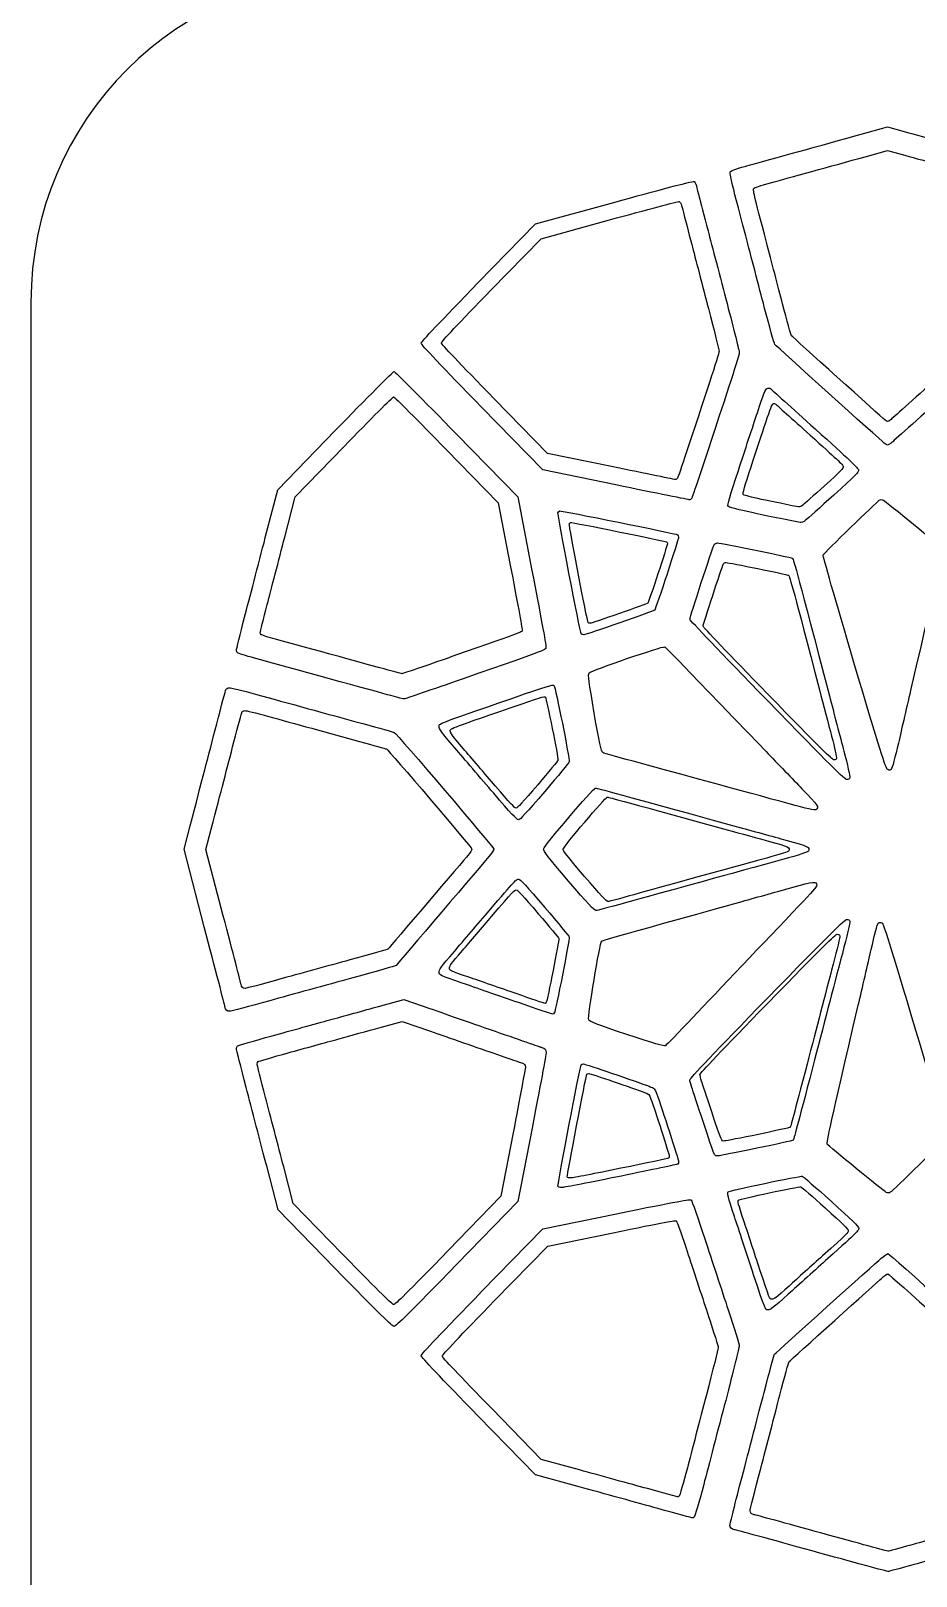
# Model space of a CAD drawing. Extents: x 0 to 3056, y 2 to 1701.
# Drawn here: x 0.1 to 260.9, y 378.7 to 834.1 of the extents above; entities that cross this region are included whole.
import ezdxf

# ---------------------------------------------------------------- set-up
doc = ezdxf.new("R2010")
doc.units = 0
doc.layers.add('K0102_Printing_Least_6', color=7, linetype='CONTINUOUS')

msp = doc.modelspace()

# ---------------------------------------------------------------- linework, layer by layer
at = {"layer": 'K0102_Printing_Least_6', "color": 4}
for points in [[(244.781894, 803.67308), (252.550894, 805.82108), (256.738894, 804.66108)], [(135.753797, 757.770381), (150.464796, 772.878381), (170.588796, 778.417381)], [(171.141796, 705.703382), (152.360796, 709.543382), (136.701797, 725.609382)], [(69.187898, 684.755083), (72.839898, 698.872083), (89.773898, 716.306082)], [(125.535897, 715.243082), (143.554896, 696.747083), (147.761896, 675.048083)], [(253.550894, 712.634082), (253.550894, 712.638082)], [(45.230899, 592.888085), (47.054899, 599.856085)], [(51.195899, 570.071086), (45.230899, 592.888085)], [(102.578897, 546.571186), (109.999897, 548.618186), (115.363897, 546.763186)], [(147.773896, 510.692187), (143.609896, 489.091188), (125.706897, 470.669188)], [(89.691898, 469.435188), (72.956898, 486.626188), (69.691898, 499.153188)], [(133.027797, 462.606088), (150.964796, 481.013088), (172.628796, 485.450088)], [(161.687796, 404.95009), (148.765796, 408.50109), (131.925797, 425.782089)]]:
    msp.add_lwpolyline(points, dxfattribs=at)
at = {"layer": 'K0102_Printing_Least_6', "color": 1}
for points in [[(245.935594, 797.04018), (252.553594, 798.86918), (256.120594, 797.88118)], [(131.941597, 759.942181), (148.792596, 777.247181), (171.843596, 783.59118)], [(0.1246, 754.146181), (0.1246, 98.552198)], [(172.476596, 700.302182), (150.964596, 704.700182), (133.027597, 723.103182)], [(253.404594, 719.500182), (253.404594, 719.503182)], [(74.910598, 684.866183), (77.998598, 696.805183), (92.319598, 711.548182)], [(122.562597, 710.649182), (137.800597, 695.007183), (141.358596, 676.657183)], [(56.807599, 573.290186), (51.685599, 592.881185), (53.251599, 598.863185)], [(103.076597, 540.390186), (109.503597, 542.162186), (114.148597, 540.556186)], [(142.216596, 509.318187), (138.610597, 490.611188), (123.105597, 474.657188)], [(91.916598, 473.588188), (77.423598, 488.476188), (74.596598, 499.325188)], [(136.859597, 459.967189), (152.421596, 475.936188), (171.215596, 479.785188)], [(161.724596, 409.94619), (150.513596, 413.02719), (135.903597, 428.019189)]]:
    msp.add_lwpolyline(points, dxfattribs=at)
for points in [[(213.117595, 787.67118)], [(131.941597, 759.942181)], [(212.315595, 705.625182)], [(158.725596, 688.808183)], [(69.756598, 665.062183)], [(198.168595, 658.657184)], [(141.652596, 634.699184)], [(143.139596, 580.903185)], [(179.621596, 580.016185)], [(217.115595, 547.427186)], [(188.225595, 502.452187)], [(208.597595, 489.501188)], [(107.007597, 458.703189)], [(252.683594, 385.98719)]]:
    msp.add_lwpolyline(points, close=True, dxfattribs=at)
at = {"layer": 'K0102_Printing_Least_6', "color": 4}
for points in [[(199.743795, 752.348381)], [(125.535897, 715.243082)], [(208.570895, 704.595082)], [(224.476894, 678.692083)], [(183.898895, 663.407083)], [(179.708696, 618.245685)], [(136.472797, 609.419085)], [(177.769796, 577.782086)], [(154.343896, 544.642186)], [(195.106695, 543.282286)], [(60.656898, 534.181187)], [(234.728594, 505.986687)], [(202.566795, 502.532087)], [(190.964795, 500.821087)], [(244.023894, 481.192088)], [(115.089797, 443.634089)], [(206.085895, 393.62609)]]:
    msp.add_lwpolyline(points, close=True, dxfattribs=at)
at = {"layer": 'K0102_Printing_Least_6', "color": 1}
for points in [[(97.097598, 851.122179), (43.374599, 851.122179), (0.1246, 807.87218), (0.1246, 754.146181)], [(256.120594, 797.88118), (260.218593, 796.75018), (268.802593, 794.38818), (282.050593, 790.74418)], [(218.028595, 789.35118), (223.278594, 790.79118), (236.011594, 794.29818), (245.935594, 797.04018)], [(171.843596, 783.59118), (184.523595, 787.08318), (195.121595, 789.86418), (195.398595, 789.77418)], [(195.398595, 789.77418), (195.703595, 789.67318), (196.019595, 789.14218), (196.195595, 788.42718)], [(196.195595, 788.42718), (196.359595, 787.77418), (196.742595, 786.29018), (197.046595, 785.12618)], [(213.117595, 787.67118), (213.281595, 787.94018), (214.941595, 788.50518), (218.028595, 789.35118)], [(197.046595, 785.12618), (197.351595, 783.96218), (198.511595, 779.513181), (199.624595, 775.243181)], [(216.941595, 771.504181), (212.984595, 786.62918), (212.845595, 787.22418), (213.117595, 787.67118)], [(199.624595, 775.243181), (200.738595, 770.974181), (203.265595, 761.294181), (205.238595, 753.731181)], [(221.608594, 753.635181), (220.321594, 758.569181), (218.222595, 766.610181), (216.941595, 771.504181)], [(115.089597, 742.067181), (115.089597, 742.442181), (120.855597, 748.560181), (131.941597, 759.942181)], [(205.238595, 753.731181), (207.214595, 746.169181), (208.832595, 739.665182), (208.832595, 739.282182)], [(224.246594, 744.289181), (224.083594, 744.495181), (222.896594, 748.698181), (221.608594, 753.635181)], [(251.701594, 719.497182), (250.643594, 720.338182), (224.586594, 743.874181), (224.246594, 744.289181)], [(133.027597, 723.103182), (121.210597, 735.224182), (115.089597, 741.696181), (115.089597, 742.067181)], [(208.832595, 739.282182), (208.832595, 738.899182), (207.421595, 734.286182), (205.695595, 729.032182)], [(205.695595, 729.032182), (197.671595, 704.599182), (194.992595, 696.587183), (194.742595, 696.259183)], [(267.308593, 731.946182), (260.052593, 725.399182), (253.797594, 719.799182), (253.404594, 719.500182)], [(92.319598, 711.548182), (100.197597, 719.658182), (106.795597, 726.291182), (106.983597, 726.291182)], [(106.983597, 726.291182), (107.171597, 726.291182), (114.184597, 719.251182), (122.562597, 710.649182)], [(218.820595, 724.182182), (219.153595, 724.334182), (219.372595, 724.301182), (219.645595, 724.062182)], [(216.620595, 718.673182), (218.016595, 722.915182), (218.454595, 724.013182), (218.820595, 724.182182)], [(219.645595, 724.062182), (219.846595, 723.881182), (224.386594, 719.801182), (229.726594, 714.992182)], [(212.315595, 705.625182), (213.725595, 709.886182), (215.660595, 715.757182), (216.620595, 718.673182)], [(253.404594, 719.503182), (252.526594, 718.837182), (252.530594, 718.837182), (251.701594, 719.497182)], [(229.726594, 714.992182), (237.298594, 708.178182), (239.453594, 706.126182), (239.500594, 705.688182)], [(209.954595, 697.491183), (209.804595, 697.776183), (210.404595, 699.843183), (212.315595, 705.625182)], [(239.500594, 705.688182), (239.555594, 705.196182), (238.855594, 704.488182), (233.917594, 700.033182)], [(194.230595, 695.907183), (194.097595, 695.907183), (184.308595, 697.884183), (172.476596, 700.302182)], [(226.303594, 693.810183), (215.901595, 695.850183), (210.131595, 697.153183), (209.954595, 697.491183)], [(233.917594, 700.033182), (230.812594, 697.233183), (227.935594, 694.665183), (227.524594, 694.329183)], [(194.742595, 696.259183), (194.593595, 696.064183), (194.363595, 695.907183), (194.230595, 695.907183)], [(227.524594, 694.329183), (227.046594, 693.936183), (226.608594, 693.750183), (226.303594, 693.810183)], [(164.283596, 659.728184), (164.038596, 660.132183), (158.614596, 688.513183), (158.725596, 688.808183)], [(158.725596, 688.808183), (158.785596, 688.967183), (158.973596, 689.155183), (159.144596, 689.221183)], [(159.144596, 689.221183), (159.462596, 689.345183), (186.972595, 683.794183), (187.411595, 683.517183)], [(69.756598, 665.062183), (70.893598, 669.386183), (73.208598, 678.299183), (74.910598, 684.866183)], [(187.411595, 683.517183), (187.542595, 683.432183), (187.649595, 683.174183), (187.649595, 682.939183)], [(187.649595, 682.939183), (187.649595, 682.411183), (182.164595, 665.721183), (181.901595, 665.451183)], [(141.358596, 676.657183), (143.318596, 666.565183), (144.883596, 657.999184), (144.840596, 657.619184)], [(198.168595, 658.657184), (198.168595, 659.126184), (203.725595, 676.166183), (204.132595, 676.949183)], [(204.132595, 676.949183), (204.285595, 677.245183), (204.611595, 677.421183), (205.003595, 677.421183)], [(205.003595, 677.421183), (205.781595, 677.425183), (222.936594, 673.908183), (223.376594, 673.660183)], [(223.376594, 673.660183), (223.673594, 673.491183), (224.810594, 669.264183), (232.478594, 639.853184)], [(67.695598, 656.794184), (67.695598, 657.015184), (68.623598, 660.735183), (69.756598, 665.062183)], [(181.901595, 665.451183), (181.796595, 665.343183), (178.040596, 663.967183), (173.552596, 662.394183)], [(173.552596, 662.394183), (169.066596, 660.818183), (165.176596, 659.525184), (164.905596, 659.515184)], [(67.986598, 656.146184), (67.828598, 656.281184), (67.695598, 656.572184), (67.695598, 656.794184)], [(72.231598, 654.822184), (70.058598, 655.416184), (68.148598, 656.011184), (67.986598, 656.146184)], [(144.840596, 657.619184), (144.751596, 656.813184), (146.548596, 657.503184), (124.190597, 649.684184)], [(164.905596, 659.515184), (164.635596, 659.509184), (164.356596, 659.604184), (164.283596, 659.728184)], [(217.148595, 638.732184), (205.742595, 650.447184), (198.168595, 658.396184), (198.168595, 658.657184)], [(106.171597, 645.483184), (103.174597, 646.325184), (79.825598, 652.750184), (72.231598, 654.822184)], [(124.190597, 649.684184), (116.325597, 646.936184), (109.735597, 644.674184), (109.539597, 644.660184)], [(109.539597, 644.660184), (109.349597, 644.643184), (107.832597, 645.017184), (106.171597, 645.483184)], [(141.652596, 634.699184), (150.250596, 637.687184), (151.403596, 638.033184), (151.694596, 637.723184)], [(151.694596, 637.723184), (152.030596, 637.371184), (155.568596, 619.788185), (155.432596, 619.162185)], [(236.743594, 619.241185), (236.235594, 619.241185), (232.859594, 622.597184), (217.148595, 638.732184)], [(232.478594, 639.853184), (233.556594, 635.708184), (235.160594, 629.578184), (236.040594, 626.231184)], [(59.953599, 624.605184), (61.140598, 629.206184), (62.200598, 633.134184), (62.307598, 633.332184)], [(62.307598, 633.332184), (62.414598, 633.532184), (62.766598, 633.731184), (63.095598, 633.771184)], [(63.095598, 633.771184), (63.424598, 633.811184), (66.442598, 633.083184), (69.800598, 632.154184)], [(123.692597, 627.772184), (123.763597, 628.535184), (122.442597, 628.027184), (141.652596, 634.699184)], [(69.800598, 632.154184), (77.809598, 629.938184), (87.572598, 627.254184), (96.912598, 624.698184)], [(53.251599, 598.863185), (56.293599, 610.478185), (57.816599, 616.330185), (59.953599, 624.605184)], [(96.912598, 624.698184), (101.068597, 623.562184), (104.647597, 622.559184), (104.864597, 622.469184)], [(127.559597, 622.531184), (124.206597, 626.434184), (123.644597, 627.196184), (123.692597, 627.772184)], [(236.040594, 626.231184), (236.923594, 622.865184), (237.575594, 619.945185), (237.496594, 619.694185)], [(104.864597, 622.469184), (105.444597, 622.226184), (130.076597, 593.336185), (130.076597, 592.897185)], [(137.006597, 611.494185), (133.969597, 615.052185), (129.718597, 620.018184), (127.559597, 622.531184)], [(237.496594, 619.694185), (237.405594, 619.397185), (237.148594, 619.241185), (236.743594, 619.241185)], [(155.432596, 619.162185), (155.394596, 618.984185), (152.706596, 615.730185), (149.462596, 611.934185)], [(143.049596, 605.032185), (142.654596, 605.032185), (141.200596, 606.586185), (137.006597, 611.494185)], [(149.462596, 611.934185), (144.974596, 606.681185), (143.439596, 605.032185), (143.049596, 605.032185)], [(156.946596, 592.958185), (157.039596, 593.690185), (169.418596, 608.249185), (169.948596, 608.249185)], [(169.948596, 608.249185), (170.390596, 608.249185), (170.899596, 608.109185), (205.265595, 598.642185)], [(205.265595, 598.642185), (209.128595, 597.577185), (214.748595, 596.036185), (217.750595, 595.217185)], [(130.076597, 592.897185), (130.076597, 592.693185), (129.518597, 591.861185), (128.838597, 591.049185)], [(163.239596, 584.914185), (158.088596, 590.948185), (156.887596, 592.478185), (156.946596, 592.958185)], [(223.446594, 592.442185), (223.294594, 592.159185), (221.334594, 591.517185), (216.938595, 590.312185)], [(217.750595, 595.217185), (223.401594, 593.676185), (223.970594, 593.400185), (223.446594, 592.442185)], [(128.838597, 591.049185), (127.862597, 589.892185), (105.894597, 564.134186), (105.317597, 563.474186)], [(216.938595, 590.312185), (204.668595, 586.944185), (188.513595, 582.486185), (179.621596, 580.016185)], [(170.107596, 577.484186), (169.735596, 577.467186), (168.000596, 579.340186), (163.239596, 584.914185)], [(135.862597, 573.096186), (142.355596, 580.710185), (142.536596, 580.903185), (143.139596, 580.903185)], [(143.139596, 580.903185), (143.529596, 580.903185), (145.126596, 579.182186), (149.625596, 573.909186)], [(179.621596, 580.016185), (174.663596, 578.635186), (170.380596, 577.497186), (170.107596, 577.484186)], [(149.625596, 573.909186), (152.907596, 570.063186), (155.626596, 566.767186), (155.665596, 566.586186)], [(62.045598, 553.093186), (61.981598, 553.425186), (59.624599, 562.515186), (56.807599, 573.290186)], [(127.258597, 563.029186), (129.390597, 565.515186), (133.262597, 570.043186), (135.862597, 573.096186)], [(155.665596, 566.586186), (155.770596, 566.084186), (152.241596, 548.118186), (151.969596, 547.781186)], [(217.115595, 547.427186), (233.592594, 564.351186), (237.108594, 567.847186), (237.641594, 567.847186)], [(238.430594, 567.387186), (238.508594, 567.134186), (237.644594, 563.385186), (236.511594, 559.060186)], [(237.641594, 567.847186), (238.061594, 567.847186), (238.337594, 567.687186), (238.430594, 567.387186)], [(94.082598, 560.267186), (87.977598, 558.593186), (78.684598, 556.031186), (73.428598, 554.569186)], [(105.317597, 563.474186), (105.240597, 563.386186), (100.182597, 561.941186), (94.082598, 560.267186)], [(123.448597, 557.818186), (123.388597, 558.415186), (123.913597, 559.130186), (127.258597, 563.029186)], [(129.170597, 555.175186), (123.601597, 557.100186), (123.516597, 557.139186), (123.448597, 557.818186)], [(236.511594, 559.060186), (234.053594, 549.670186), (231.656594, 540.490186), (228.822594, 529.599187)], [(63.250598, 551.899186), (62.548598, 551.879186), (62.213598, 552.211186), (62.045598, 553.093186)], [(73.428598, 554.569186), (68.169598, 553.110186), (63.588598, 551.906186), (63.250598, 551.899186)], [(143.070596, 550.351186), (138.535597, 551.929186), (132.281597, 554.100186), (129.170597, 555.175186)], [(151.523596, 547.485186), (151.409596, 547.485186), (147.605596, 548.774186), (143.070596, 550.351186)], [(151.969596, 547.781186), (151.838596, 547.616186), (151.639596, 547.485186), (151.523596, 547.485186)], [(197.230595, 526.506187), (197.230595, 526.840187), (203.810595, 533.760187), (217.115595, 547.427186)], [(90.579598, 536.946187), (93.918598, 537.866187), (99.541598, 539.415187), (103.076597, 540.390186)], [(114.148597, 540.556186), (116.702597, 539.669187), (124.523597, 536.943187), (131.529597, 534.497187)], [(67.068598, 530.292187), (67.234598, 530.430187), (71.222598, 531.608187), (75.939598, 532.911187)], [(75.939598, 532.911187), (80.651598, 534.210187), (87.240598, 536.026187), (90.579598, 536.946187)], [(131.529597, 534.497187), (138.535597, 532.051187), (144.479596, 529.991187), (144.743596, 529.917187)], [(66.771598, 529.660187), (66.771598, 529.869187), (66.906598, 530.153187), (67.068598, 530.292187)], [(69.268598, 519.727187), (67.894598, 524.981187), (66.771598, 529.450187), (66.771598, 529.660187)], [(145.818596, 528.665187), (145.818596, 528.309187), (144.198596, 519.605187), (142.216596, 509.318187)], [(144.743596, 529.917187), (145.508596, 529.703187), (145.812596, 529.351187), (145.818596, 528.665187)], [(228.822594, 529.599187), (224.865594, 514.413187), (223.974594, 511.083187), (223.824594, 510.930187)], [(158.153596, 496.326188), (158.027596, 496.660188), (163.648596, 526.108187), (163.925596, 526.564187)], [(163.925596, 526.564187), (164.002596, 526.696187), (164.269596, 526.802187), (164.513596, 526.802187)], [(164.513596, 526.802187), (164.936596, 526.802187), (177.866596, 522.404187), (180.889595, 521.234187)], [(197.739595, 524.532187), (197.459595, 525.341187), (197.230595, 526.229187), (197.230595, 526.506187)], [(200.644595, 515.781187), (199.327595, 519.783187), (198.020595, 523.723187), (197.739595, 524.532187)], [(74.596598, 499.325188), (73.036598, 505.289187), (70.641598, 514.471187), (69.268598, 519.727187)], [(180.889595, 521.234187), (182.241595, 520.708187), (182.291595, 520.659187), (182.803595, 519.271187)], [(182.803595, 519.271187), (183.943595, 516.165187), (188.225595, 502.885187), (188.225595, 502.452187)], [(204.489595, 506.921187), (203.513595, 506.891187), (203.759595, 506.328187), (200.644595, 515.781187)], [(223.824594, 510.930187), (223.742594, 510.845187), (219.536595, 509.912187), (214.476595, 508.857187)], [(214.476595, 508.857187), (209.420595, 507.806187), (204.923595, 506.935187), (204.489595, 506.921187)], [(187.991595, 501.845187), (187.862595, 501.762187), (181.558595, 500.420187), (173.980596, 498.864188)], [(188.225595, 502.452187), (188.225595, 502.198187), (188.120595, 501.927187), (187.991595, 501.845187)], [(173.980596, 498.864188), (166.403596, 497.304188), (159.769596, 496.022188), (159.240596, 496.012188)], [(159.240596, 496.012188), (158.615596, 495.999188), (158.232596, 496.111188), (158.153596, 496.326188)], [(208.597595, 489.501188), (208.932595, 489.840188), (226.378594, 493.523188), (226.986594, 493.385188)], [(226.986594, 493.385188), (227.163594, 493.346188), (230.377594, 490.550188), (234.132594, 487.172188)], [(210.164595, 483.403188), (208.515595, 488.411188), (208.308595, 489.213188), (208.597595, 489.501188)], [(171.215596, 479.785188), (187.317595, 483.079188), (190.058595, 483.584188), (190.336595, 483.289188)], [(190.336595, 483.289188), (190.515595, 483.100188), (192.074595, 478.647188), (193.803595, 473.390188)], [(214.922595, 468.973188), (213.351595, 473.741188), (211.209595, 480.237188), (210.164595, 483.403188)], [(234.132594, 487.172188), (239.274594, 482.543188), (240.956594, 480.897188), (240.956594, 480.496188)], [(240.956594, 480.496188), (240.956594, 479.878188), (240.765594, 479.691188), (233.337594, 473.012188)], [(123.105597, 474.657188), (110.812597, 462.002188), (107.483597, 458.703189), (107.007597, 458.703189)], [(107.007597, 458.703189), (106.533597, 458.703189), (103.394597, 461.799188), (91.916598, 473.588188)], [(193.803595, 473.390188), (195.528595, 468.137188), (198.222595, 459.957189), (199.784595, 455.216189)], [(233.337594, 473.012188), (230.360594, 470.333188), (225.941594, 466.348188), (223.517594, 464.154188)], [(218.440595, 460.235188), (217.780595, 460.303188), (217.750595, 460.378188), (214.922595, 468.973188)], [(223.491594, 441.880189), (224.183594, 442.517189), (249.628594, 465.407188), (250.761594, 466.415188)], [(250.761594, 466.415188), (251.562594, 467.123188), (252.383594, 467.706188), (252.587594, 467.706188)], [(252.587594, 467.706188), (253.023594, 467.706188), (281.591593, 442.016189), (281.829593, 441.410189)], [(223.517594, 464.154188), (219.729595, 460.727188), (219.012595, 460.175188), (218.440595, 460.235188)], [(121.297597, 443.507189), (121.297597, 443.833189), (126.607597, 449.447189), (136.859597, 459.967189)], [(199.784595, 455.216189), (201.347595, 450.471189), (202.625595, 446.316189), (202.625595, 445.984189)], [(135.903597, 428.019189), (126.292597, 437.888189), (121.297597, 443.185189), (121.297597, 443.507189)], [(202.625595, 445.984189), (202.625595, 445.652189), (201.062595, 439.393189), (199.151595, 432.073189)], [(220.804594, 432.006189), (222.194594, 437.356189), (223.402594, 441.798189), (223.491594, 441.880189)], [(199.151595, 432.073189), (197.242595, 424.757189), (194.714595, 415.08119), (193.539595, 410.57019)], [(215.152595, 410.34519), (216.873595, 416.90919), (219.414595, 426.658189), (220.804594, 432.006189)], [(181.768595, 404.42619), (176.909596, 405.76819), (167.888596, 408.25219), (161.724596, 409.94619)], [(193.539595, 410.57019), (192.362595, 406.06319), (191.268595, 402.29119), (191.109595, 402.18619)], [(212.029595, 397.87819), (212.029595, 398.16819), (213.433595, 403.77819), (215.152595, 410.34519)], [(190.712595, 401.99319), (190.655595, 401.98919), (186.629595, 403.08819), (181.768595, 404.42619)], [(191.109595, 402.18619), (190.949595, 402.08119), (190.769595, 401.99619), (190.712595, 401.99319)], [(213.225595, 396.74419), (212.397595, 396.91519), (212.029595, 397.26219), (212.029595, 397.87819)], [(233.148594, 391.29719), (222.521594, 394.22719), (213.555595, 396.67919), (213.225595, 396.74419)], [(279.030593, 393.20919), (271.778593, 391.22619), (262.932593, 388.79719), (259.372594, 387.80619)], [(252.683594, 385.98719), (252.564594, 385.97719), (243.772594, 388.36519), (233.148594, 391.29719)], [(259.372594, 387.80619), (255.813594, 386.81819), (252.802594, 385.99719), (252.683594, 385.98719)]]:
    msp.add_open_spline(points, degree=3, dxfattribs=at)
at = {"layer": 'K0102_Printing_Least_6', "color": 4}
for points in [[(212.015895, 794.64608), (218.179895, 796.33708), (233.128894, 800.45408), (244.781894, 803.67308)], [(256.738894, 804.66108), (261.550893, 803.33308), (271.628893, 800.56008), (287.183893, 796.28208)], [(210.738895, 773.692081), (206.093895, 791.45008), (205.929895, 792.14908), (206.249895, 792.67308)], [(206.249895, 792.67308), (206.441895, 792.98908), (208.390895, 793.65308), (212.015895, 794.64608)], [(170.588796, 778.417381), (181.658795, 781.46538), (190.911795, 783.89338), (191.152795, 783.81538)], [(191.152795, 783.81538), (191.419795, 783.72638), (191.695795, 783.26338), (191.848795, 782.63938)], [(191.848795, 782.63938), (191.991795, 782.06938), (192.326795, 780.77338), (192.591795, 779.757381)], [(192.591795, 779.757381), (192.857795, 778.741381), (193.870795, 774.856381), (194.842795, 771.129381)], [(194.842795, 771.129381), (195.814795, 767.402381), (198.021795, 758.951381), (199.743795, 752.348381)], [(216.218895, 752.712081), (214.707895, 758.505081), (212.242895, 767.946081), (210.738895, 773.692081)], [(121.040797, 742.165381), (121.040797, 742.492381), (126.074797, 747.834381), (135.753797, 757.770381)], [(199.743795, 752.348381), (201.468795, 745.746381), (202.881795, 740.068381), (202.881795, 739.734382)], [(219.316895, 741.739081), (219.124895, 741.981081), (217.730895, 746.915081), (216.218895, 752.712081)], [(136.701797, 725.609382), (126.384797, 736.191382), (121.040797, 741.841381), (121.040797, 742.165381)], [(202.881795, 739.734382), (202.881795, 739.399382), (201.649795, 735.372382), (200.142795, 730.785382)], [(251.550894, 712.630082), (250.308894, 713.618082), (219.714895, 741.251081), (219.316895, 741.739081)], [(89.773898, 716.306082), (99.089898, 725.896082), (106.890897, 733.739082), (107.113897, 733.739082)], [(107.113897, 733.739082), (107.335897, 733.739082), (115.628897, 725.415082), (125.535897, 715.243082)], [(200.142795, 730.785382), (193.137795, 709.454382), (190.798795, 702.460382), (190.580795, 702.173382)], [(217.039895, 728.755082), (217.472895, 728.954082), (217.757895, 728.911082), (218.113895, 728.599082)], [(214.175895, 721.583082), (215.992895, 727.106082), (216.562895, 728.536082), (217.039895, 728.755082)], [(218.113895, 728.599082), (218.374895, 728.364082), (224.285894, 723.052082), (231.238894, 716.790082)], [(269.874893, 727.247082), (261.355893, 719.560082), (254.011894, 712.985082), (253.550894, 712.634082)], [(208.570895, 704.595082), (210.406895, 710.142082), (212.925895, 717.786082), (214.175895, 721.583082)], [(231.238894, 716.790082), (241.097894, 707.919082), (243.902894, 705.247082), (243.964894, 704.677082)], [(253.550894, 712.638082), (252.519894, 711.856082), (252.523894, 711.856082), (251.550894, 712.630082)], [(190.133795, 701.866382), (190.017795, 701.866382), (181.471795, 703.592382), (171.141796, 705.703382)], [(190.580795, 702.173382), (190.450795, 702.003382), (190.249795, 701.866382), (190.133795, 701.866382)], [(205.496895, 694.005083), (205.300895, 694.376083), (206.082895, 697.067083), (208.570895, 704.595082)], [(243.964894, 704.677082), (244.035894, 704.036082), (243.124894, 703.114082), (236.695894, 697.314083)], [(236.695894, 697.314083), (232.652894, 693.669083), (228.906894, 690.325083), (228.371894, 689.888083)], [(155.410896, 692.118083), (155.484896, 692.314083), (155.714896, 692.544083), (155.925896, 692.626083)], [(155.925896, 692.626083), (156.316896, 692.778083), (190.132895, 685.954083), (190.671895, 685.614083)], [(226.781894, 689.212083), (213.238895, 691.868083), (205.726895, 693.564083), (205.496895, 694.005083)], [(233.581894, 679.699083), (233.843894, 680.197083), (249.232894, 695.188083), (250.101894, 695.791083)], [(250.101894, 695.791083), (250.428894, 696.021083), (250.872894, 696.026083), (251.287894, 695.808083)], [(251.287894, 695.808083), (252.115894, 695.378083), (268.364893, 682.090083), (268.693893, 681.582083)], [(162.242896, 656.372084), (161.941896, 656.868084), (155.273896, 691.755083), (155.410896, 692.118083)], [(228.371894, 689.888083), (227.749894, 689.376083), (227.179894, 689.134083), (226.781894, 689.212083)], [(63.093898, 661.337083), (64.437898, 666.450083), (67.175898, 676.989083), (69.187898, 684.755083)], [(190.964895, 684.903083), (190.964895, 684.255083), (184.222895, 663.739083), (183.898895, 663.407083)], [(190.671895, 685.614083), (190.832895, 685.509083), (190.964895, 685.192083), (190.964895, 684.903083)], [(194.261895, 660.708083), (194.261895, 661.271083), (200.921895, 681.696083), (201.410895, 682.634083)], [(201.410895, 682.634083), (201.593895, 682.989083), (201.984895, 683.200083), (202.453895, 683.200083)], [(202.453895, 683.200083), (203.386895, 683.204083), (223.949894, 678.989083), (224.476894, 678.692083)], [(224.476894, 678.692083), (224.832894, 678.489083), (226.195894, 673.423083), (235.386894, 638.169084)], [(242.627894, 647.979084), (237.047894, 666.767083), (233.436894, 679.422083), (233.581894, 679.699083)], [(268.693893, 681.582083), (268.914893, 681.237083), (267.767893, 676.118083), (259.522894, 640.630084)], [(147.761896, 675.048083), (150.078896, 663.114083), (151.929896, 652.985084), (151.878896, 652.536084)], [(60.656898, 651.560084), (60.656898, 651.821084), (61.753898, 656.220084), (63.093898, 661.337083)], [(183.898895, 663.407083), (183.769895, 663.274083), (179.152896, 661.583083), (173.636896, 659.649084)], [(217.011895, 636.825084), (203.339895, 650.868084), (194.261895, 660.396083), (194.261895, 660.708083)], [(163.007896, 656.110084), (162.675896, 656.103084), (162.332896, 656.220084), (162.242896, 656.372084)], [(173.636896, 659.649084), (168.121896, 657.712084), (163.339896, 656.122084), (163.007896, 656.110084)], [(60.999898, 650.794084), (60.812898, 650.954084), (60.656898, 651.298084), (60.656898, 651.560084)], [(151.878896, 652.536084), (151.773896, 651.583084), (153.898896, 652.399084), (127.460897, 643.153084)], [(164.573696, 644.894684), (165.105696, 645.578684), (186.324695, 652.857684), (186.859695, 652.540684)], [(186.859695, 652.540684), (187.305695, 652.275684), (187.735695, 651.829684), (216.753695, 621.683684)], [(66.019898, 649.228084), (63.449898, 649.931084), (61.191898, 650.634084), (60.999898, 650.794084)], [(106.152897, 638.185084), (102.609897, 639.181084), (74.999898, 646.778084), (66.019898, 649.228084)], [(252.569894, 616.377085), (252.029894, 616.660085), (250.315894, 622.103084), (242.627894, 647.979084)], [(127.460897, 643.153084), (118.160897, 639.903084), (110.367897, 637.228084), (110.136897, 637.212084)], [(166.106696, 633.005684), (164.521696, 642.181684), (164.226696, 644.446684), (164.573696, 644.894684)], [(54.859899, 629.837084), (56.242899, 635.196084), (57.476899, 639.771084), (57.601899, 640.001084)], [(57.601899, 640.001084), (57.726899, 640.235084), (58.136899, 640.466084), (58.519899, 640.513084)], [(58.519899, 640.513084), (58.902899, 640.560084), (62.417898, 639.712084), (66.328898, 638.630084)], [(66.328898, 638.630084), (75.656898, 636.048084), (87.027898, 632.923084), (97.906898, 629.946084)], [(110.136897, 637.212084), (109.910897, 637.192084), (108.117897, 637.634084), (106.152897, 638.185084)], [(142.089796, 637.474084), (152.484796, 641.087084), (153.878796, 641.505084), (154.230796, 641.130084)], [(154.230796, 641.130084), (154.636796, 640.704084), (158.914796, 619.446085), (158.749796, 618.689085)], [(235.386894, 638.169084), (236.679894, 633.200084), (238.601894, 625.853084), (239.656894, 621.841084)], [(259.522894, 640.630084), (258.358894, 635.630084), (256.646894, 628.231084), (255.716894, 624.188084)], [(120.374797, 629.099084), (120.460797, 630.021084), (118.863797, 629.407084), (142.089796, 637.474084)], [(240.499894, 613.462085), (239.890894, 613.462085), (235.843894, 617.485085), (217.011895, 636.825084)], [(47.054899, 599.856085), (50.597899, 613.384085), (52.371899, 620.200084), (54.859899, 629.837084)], [(97.906898, 629.946084), (102.746897, 628.622084), (106.914897, 627.454084), (107.167897, 627.349084)], [(125.050797, 622.763084), (120.996797, 627.481084), (120.316797, 628.403084), (120.374797, 629.099084)], [(168.587696, 621.389684), (168.201696, 621.595684), (167.573696, 624.525684), (166.106696, 633.005684)], [(107.167897, 627.349084), (107.843897, 627.067084), (136.531897, 593.419085), (136.531897, 592.907085)], [(255.716894, 624.188084), (254.778894, 620.124084), (253.843894, 616.661085), (253.620894, 616.438085)], [(136.472797, 609.419085), (132.800797, 613.720085), (127.660797, 619.724085), (125.050797, 622.763084)], [(179.708696, 618.245685), (173.876696, 619.822685), (168.870696, 621.239684), (168.587696, 621.389684)], [(216.753695, 621.683684), (220.015694, 618.293685), (224.765694, 613.370685), (227.305694, 610.745685)], [(239.656894, 621.841084), (240.714894, 617.806085), (241.496894, 614.306085), (241.402894, 614.005085)], [(158.749796, 618.689085), (158.703796, 618.474085), (155.453796, 614.540085), (151.531796, 609.950085)], [(223.546694, 606.280685), (209.143695, 610.232685), (190.164695, 615.410685), (179.708696, 618.245685)], [(253.620894, 616.438085), (253.358894, 616.174085), (252.998894, 616.152085), (252.569894, 616.377085)], [(151.152796, 592.974085), (151.261796, 593.833085), (165.792796, 610.923085), (166.414796, 610.923085)], [(166.414796, 610.923085), (166.933796, 610.923085), (167.531796, 610.759085), (207.871795, 599.646085)], [(227.305694, 610.745685), (232.085694, 605.804685), (232.494694, 605.185685), (231.392694, 604.531685)], [(241.402894, 614.005085), (241.292894, 613.649085), (240.984894, 613.462085), (240.499894, 613.462085)], [(143.777796, 601.606085), (143.300796, 601.606085), (141.542796, 603.485085), (136.472797, 609.419085)], [(151.531796, 609.950085), (146.105796, 603.599085), (144.249796, 601.606085), (143.777796, 601.606085)], [(231.392694, 604.531685), (231.069694, 604.336685), (228.705694, 604.862685), (223.546694, 606.280685)], [(207.871795, 599.646085), (212.406795, 598.396085), (219.003795, 596.587085), (222.527794, 595.626085)], [(136.531897, 592.907085), (136.531897, 592.669085), (135.882897, 591.700085), (135.089897, 590.755085)], [(158.539796, 583.532085), (152.492796, 590.614085), (151.082796, 592.411085), (151.152796, 592.974085)], [(229.214794, 592.368085), (229.035794, 592.036085), (226.734794, 591.282085), (221.574794, 589.868085)], [(222.527794, 595.626085), (229.160794, 593.817085), (229.828794, 593.493085), (229.214794, 592.368085)], [(135.089897, 590.755085), (133.953897, 589.407085), (108.367897, 559.407086), (107.695897, 558.638086)], [(221.574794, 589.868085), (207.171795, 585.915085), (188.207795, 580.681085), (177.769796, 577.782086)], [(135.156897, 574.798186), (142.890896, 583.868185), (143.105896, 584.099185), (143.824896, 584.099185)], [(143.824896, 584.099185), (144.289896, 584.099185), (146.191896, 582.048185), (151.550896, 575.767186)], [(166.601796, 574.810086), (166.164796, 574.790086), (164.128796, 576.989086), (158.539796, 583.532085)], [(224.280694, 581.630285), (230.897694, 583.496285), (231.636694, 583.562285), (231.689694, 582.282285)], [(209.647695, 577.527286), (214.178695, 578.792286), (220.764694, 580.639285), (224.280694, 581.630285)], [(231.689694, 582.282285), (231.707694, 581.905285), (230.123694, 580.074285), (226.428694, 576.204286)], [(124.906897, 562.806186), (127.445897, 565.767186), (132.058897, 571.161186), (135.156897, 574.798186)], [(151.550896, 575.767186), (155.460896, 571.185186), (158.699896, 567.259186), (158.746896, 567.044186)], [(177.769796, 577.782086), (171.949796, 576.161086), (166.921796, 574.825086), (166.601796, 574.810086)], [(168.303696, 565.840286), (168.748696, 566.108286), (169.345696, 566.275286), (209.647695, 577.527286)], [(226.428694, 576.204286), (216.119695, 565.397286), (202.560695, 551.143286), (195.106695, 543.282286)], [(57.296899, 546.548086), (57.222899, 546.935086), (54.476899, 557.521086), (51.195899, 570.071086)], [(217.011795, 548.876086), (235.863794, 568.239086), (239.886794, 572.239086), (240.496794, 572.239086)], [(241.398794, 571.712086), (241.488794, 571.423086), (240.499794, 567.134086), (239.203794, 562.185086)], [(240.496794, 572.239086), (240.976794, 572.239086), (241.292794, 572.056086), (241.398794, 571.712086)], [(247.705594, 563.380686), (248.643594, 567.444686), (249.578594, 570.907686), (249.801594, 571.130686)], [(249.801594, 571.130686), (250.063594, 571.394686), (250.423594, 571.416686), (250.852594, 571.191686)], [(250.852594, 571.191686), (251.392594, 570.908686), (253.106594, 565.465686), (260.794593, 539.589687)], [(158.746896, 567.044186), (158.871896, 566.446186), (154.667896, 545.044186), (154.343896, 544.642186)], [(164.466696, 542.594286), (164.117696, 543.387286), (167.770696, 565.520286), (168.303696, 565.840286)], [(120.367897, 556.599186), (120.296897, 557.310186), (120.921897, 558.161186), (124.906897, 562.806186)], [(239.203794, 562.185086), (236.390794, 551.442086), (233.648794, 540.939086), (230.406794, 528.478087)], [(243.899594, 546.938686), (245.063594, 551.938686), (246.775594, 559.337686), (247.705594, 563.380686)], [(107.695897, 558.638086), (107.605897, 558.536086), (101.714897, 556.853086), (94.609898, 554.903086)], [(127.183897, 553.450186), (120.550897, 555.743186), (120.449897, 555.790186), (120.367897, 556.599186)], [(94.609898, 554.903086), (87.499898, 552.954086), (76.675898, 549.970086), (70.554898, 548.267086)], [(143.742896, 547.704186), (138.339897, 549.583186), (130.890897, 552.169186), (127.183897, 553.450186)], [(70.554898, 548.267086), (64.429898, 546.567086), (59.093899, 545.165086), (58.699899, 545.157086)], [(115.363897, 546.763186), (118.312897, 545.739186), (127.343897, 542.591186), (135.433897, 539.767187)], [(153.812896, 544.290186), (153.675896, 544.290186), (149.144896, 545.825186), (143.742896, 547.704186)], [(194.261795, 524.939087), (194.261795, 525.321087), (201.789795, 533.239087), (217.011795, 548.876086)], [(234.728594, 505.986687), (234.507594, 506.331687), (235.654594, 511.450687), (243.899594, 546.938686)], [(58.699899, 545.157086), (57.882899, 545.134086), (57.492899, 545.521086), (57.296899, 546.548086)], [(71.242898, 537.935187), (76.683898, 539.435187), (84.292898, 541.532186), (88.148898, 542.595186)], [(88.148898, 542.595186), (92.003898, 543.657186), (98.496898, 545.446186), (102.578897, 546.571186)], [(154.343896, 544.642186), (154.187896, 544.446186), (153.949896, 544.290186), (153.812896, 544.290186)], [(175.661696, 538.306287), (166.830696, 541.262286), (164.696696, 542.076286), (164.466696, 542.594286)], [(195.106695, 543.282286), (190.952695, 538.895287), (187.331695, 535.160287), (187.064695, 534.982287)], [(60.999898, 534.911187), (61.191898, 535.071187), (65.796898, 536.431187), (71.242898, 537.935187)], [(135.433897, 539.767187), (143.523896, 536.942187), (150.386896, 534.564187), (150.691896, 534.478187)], [(187.064695, 534.982287), (186.700695, 534.740287), (183.822695, 535.576287), (175.661696, 538.306287)], [(260.794593, 539.589687), (266.374593, 520.801687), (269.985593, 508.146687), (269.840593, 507.869687)], [(60.656898, 534.181187), (60.656898, 534.423187), (60.812898, 534.751187), (60.999898, 534.911187)], [(63.539898, 522.712187), (61.953898, 528.778187), (60.656898, 533.939187), (60.656898, 534.181187)], [(151.933896, 533.032187), (151.933896, 532.622187), (150.062896, 522.571187), (147.773896, 510.692187)], [(150.691896, 534.478187), (151.574896, 534.231187), (151.925896, 533.825187), (151.933896, 533.032187)], [(155.414796, 493.579088), (155.265796, 493.974088), (161.910796, 528.786087), (162.238796, 529.325087)], [(162.238796, 529.325087), (162.328796, 529.481087), (162.644796, 529.606087), (162.933796, 529.606087)], [(162.933796, 529.606087), (163.433796, 529.606087), (178.718796, 524.407087), (182.292795, 523.024087)], [(230.406794, 528.478087), (225.878794, 511.103087), (224.859794, 507.294087), (224.687794, 507.118087)], [(194.843795, 522.681087), (194.523795, 523.606087), (194.261795, 524.622087), (194.261795, 524.939087)], [(69.691898, 499.153188), (67.890898, 506.040187), (65.124898, 516.642187), (63.539898, 522.712187)], [(182.292795, 523.024087), (183.890795, 522.403087), (183.949795, 522.345087), (184.554795, 520.704087)], [(184.554795, 520.704087), (185.902795, 517.032087), (190.964795, 501.333087), (190.964795, 500.821087)], [(198.167795, 512.669087), (196.660795, 517.247087), (195.164795, 521.755087), (194.843795, 522.681087)], [(202.566795, 502.532087), (201.449795, 502.497087), (201.730795, 501.853087), (198.167795, 512.669087)], [(224.687794, 507.118087), (224.593794, 507.021087), (219.781795, 505.954087), (213.992795, 504.747087)], [(252.134594, 491.760688), (251.306594, 492.190688), (235.057594, 505.478687), (234.728594, 505.986687)], [(269.840593, 507.869687), (269.578593, 507.371687), (254.189594, 492.380688), (253.320594, 491.777688)], [(213.992795, 504.747087), (208.207795, 503.544087), (203.062795, 502.548087), (202.566795, 502.532087)], [(174.124796, 496.579088), (165.167796, 494.735088), (157.324796, 493.220088), (156.699796, 493.208088)], [(190.687795, 500.103087), (190.535795, 500.005087), (183.082795, 498.419088), (174.124796, 496.579088)], [(190.964795, 500.821087), (190.964795, 500.521087), (190.839795, 500.200087), (190.687795, 500.103087)], [(205.550895, 491.899088), (205.949895, 492.302088), (226.691894, 496.681088), (227.414894, 496.517088)], [(227.414894, 496.517088), (227.624894, 496.470088), (231.445894, 493.146088), (235.910894, 489.130088)], [(156.699796, 493.208088), (155.960796, 493.192088), (155.507796, 493.325088), (155.414796, 493.579088)], [(172.628796, 485.450088), (191.187795, 489.247088), (194.347795, 489.829088), (194.667795, 489.489088)], [(194.667795, 489.489088), (194.874795, 489.271088), (196.671795, 484.138088), (198.664795, 478.079088)], [(207.414895, 484.649088), (205.453895, 490.603088), (205.207895, 491.556088), (205.550895, 491.899088)], [(235.910894, 489.130088), (242.023894, 483.626088), (244.023894, 481.669088), (244.023894, 481.192088)], [(253.320594, 491.777688), (252.993594, 491.547688), (252.549594, 491.542688), (252.134594, 491.760688)], [(213.070895, 467.493088), (211.203895, 473.161088), (208.656895, 480.884088), (207.414895, 484.649088)], [(244.023894, 481.192088), (244.023894, 480.458088), (243.796894, 480.235088), (234.964894, 472.294088)], [(198.664795, 478.079088), (200.652795, 472.024088), (203.757795, 462.595088), (205.558795, 457.130089)], [(250.503894, 472.224088), (251.421894, 473.036088), (252.363894, 473.704088), (252.597894, 473.704088)], [(252.597894, 473.704088), (253.097894, 473.704088), (285.859893, 444.243089), (286.132893, 443.548089)], [(107.117897, 452.247189), (106.570897, 452.247189), (102.945897, 455.821189), (89.691898, 469.435188)], [(125.706897, 470.669188), (111.511897, 456.056189), (107.667897, 452.247189), (107.117897, 452.247189)], [(219.230895, 444.087089), (220.023894, 444.817089), (249.203894, 471.067088), (250.503894, 472.224088)], [(234.964894, 472.294088), (231.425894, 469.110088), (226.171894, 464.372088), (223.289894, 461.763088)], [(217.253895, 457.103089), (216.468895, 457.185089), (216.433895, 457.274089), (213.070895, 467.493088)], [(115.089797, 443.634089), (115.089797, 444.009089), (121.210797, 450.481089), (133.027797, 462.606088)], [(223.289894, 461.763088), (218.785895, 457.689089), (217.933895, 457.032089), (217.253895, 457.103089)], [(205.558795, 457.130089), (207.359795, 451.661089), (208.832795, 446.872089), (208.832795, 446.489089)], [(208.832795, 446.489089), (208.832795, 446.106089), (207.031795, 438.892089), (204.828795, 430.454089)], [(131.925797, 425.782089), (120.847797, 437.157089), (115.089797, 443.263089), (115.089797, 443.634089)], [(216.148895, 432.763089), (217.742895, 438.899089), (219.128895, 443.993089), (219.230895, 444.087089)], [(209.667895, 407.92309), (211.640895, 415.45009), (214.554895, 426.630089), (216.148895, 432.763089)], [(204.828795, 430.454089), (202.628795, 422.021089), (199.714795, 410.86809), (198.359795, 405.66909)], [(198.359795, 405.66909), (197.003795, 400.47409), (195.742795, 396.12609), (195.558795, 396.00509)], [(206.085895, 393.62609), (206.085895, 393.95809), (207.695895, 400.39209), (209.667895, 407.92309)], [(184.792795, 398.58709), (179.191796, 400.13409), (168.792796, 402.99709), (161.687796, 404.95009)], [(195.101795, 395.78209), (195.035795, 395.77809), (190.394795, 397.04409), (184.792795, 398.58709)], [(195.558795, 396.00509), (195.374795, 395.88409), (195.167795, 395.78609), (195.101795, 395.78209)], [(207.457895, 392.32509), (206.507895, 392.52109), (206.085895, 392.91909), (206.085895, 393.62609)], [(230.304894, 386.07909), (218.117895, 389.43909), (207.835895, 392.25109), (207.457895, 392.32509)], [(282.921893, 388.27109), (274.605893, 385.99709), (264.460893, 383.21209), (260.378893, 382.07509)], [(252.707894, 379.989091), (252.570894, 379.978091), (242.488894, 382.71609), (230.304894, 386.07909)], [(260.378893, 382.07509), (256.296894, 380.94209), (252.843894, 380.00109), (252.707894, 379.989091)]]:
    msp.add_open_spline(points, degree=3, dxfattribs=at)

doc.saveas('drawing.dxf')
